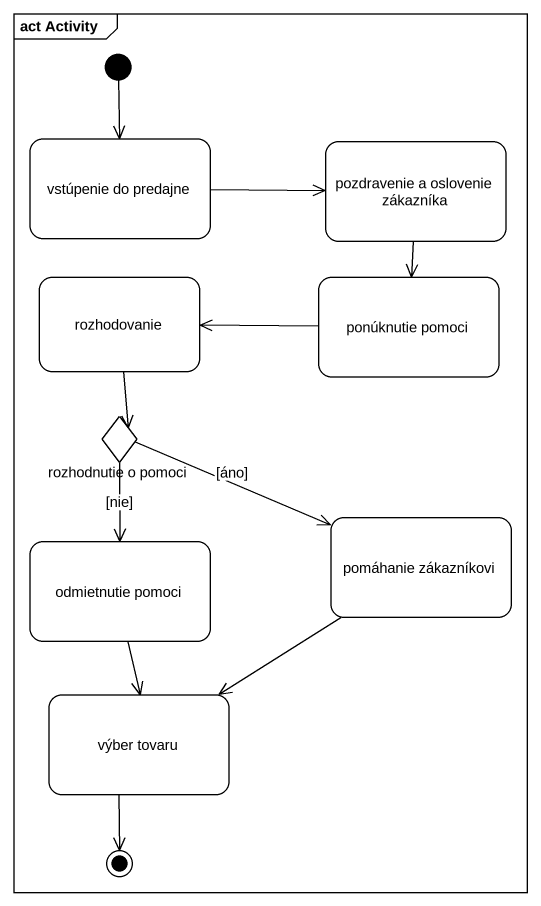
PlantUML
@startuml
mainframe act Activity
hide empty description
state "vstúpenie do predajne" as vstúpenie_do_predajne
state "pozdravenie a oslovenie zákazníka" as pozdravenie_a_oslovenie
state rozhodovanie
state "ponúknutie pomoci" as ponúknutie_pomoci
state "rozhodnutie o pomoci" as rozhodnutie_o_pomoci <<choice>>
state "odmietnutie pomoci" as odmietnutie_pomoci
state "pomáhanie zákazníkovi" as pomáhanie_zákazníkovi
state "výber tovaru" as výber_tovaru
[*] --> vstúpenie_do_predajne
vstúpenie_do_predajne -right-> pozdravenie_a_oslovenie
pozdravenie_a_oslovenie --> ponúknutie_pomoci
rozhodovanie --> rozhodnutie_o_pomoci
ponúknutie_pomoci -left-> rozhodovanie
rozhodnutie_o_pomoci --> odmietnutie_pomoci : [nie]
rozhodnutie_o_pomoci -right-> pomáhanie_zákazníkovi : [áno]
odmietnutie_pomoci --> výber_tovaru
pomáhanie_zákazníkovi --> výber_tovaru
výber_tovaru --> [*]
@enduml
